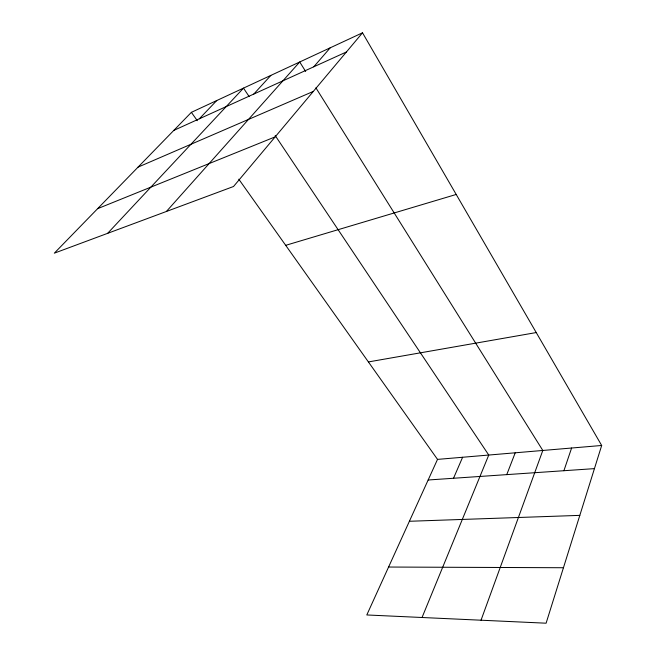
<?xml version="1.0" encoding="UTF-8"?>
<svg xmlns="http://www.w3.org/2000/svg" width="656" height="656" viewBox="0 0 656 656"><rect width="100%" height="100%" fill="white"/><g stroke="black" fill="none" stroke-linecap="round" stroke-linejoin="round"><path stroke-width="0.98" d="M362.514 32.8L233.528 186.501L54.325 253.167L191.38 112.34L362.514 32.8L601.675 445.473L546.104 623.2L366.802 614.959L437.519 459.389L238.792 179.195M563.906 470.713L571.606 448.023M481.028 620.207L542.807 450.459L315.905 87.847M506.76 474.624L515.222 452.804M422.046 617.493L488.761 455.043L275.184 135.546M453.517 478.265L462.611 457.265M313.757 66.814L330.23 47.806M166.411 211.462L299.718 61.984L305.655 71.471M253.79 94.062L270.846 75.407M107.658 233.323L243.483 88.125L249.149 96.588M199.301 118.818L216.751 100.548M173.799 130.405L346.434 51.963M138.055 167.124L313.33 91.414M97.621 208.674L275.192 136.858M285.696 245.328L456.207 194.455M368.401 361.932L536.239 332.559M437.519 459.389L601.675 445.473M428.155 479.995L594.434 468.63M409.385 521.274L579.822 515.37M388.582 567.038L563.447 567.735M191.38 112.34L197.308 120.696"/></g></svg>
